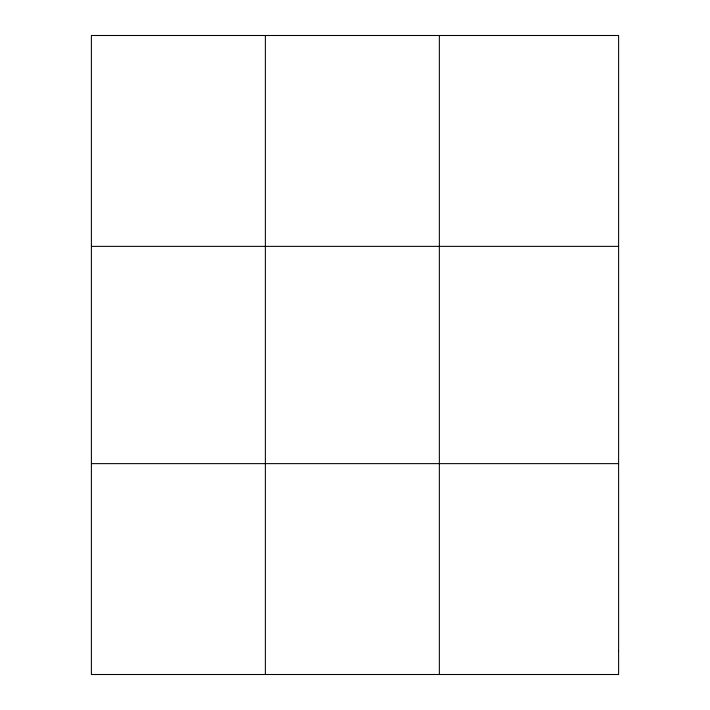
<?xml version="1.0" encoding="UTF-8"?>
<svg xmlns="http://www.w3.org/2000/svg" width="710" height="710" viewBox="0 0 710 710"><rect width="100%" height="100%" fill="white"/><g stroke="black" fill="none" stroke-linecap="round" stroke-linejoin="round"><path stroke-width="1.06" d="M265.371 674.5L265.371 35.5M439.357 674.5L439.357 35.5M91.395 246.37L618.605 246.37M91.395 463.63L618.605 463.63M618.605 651.07L618.605 674.5L91.395 674.5L91.395 35.5L618.605 35.5L618.605 651.07"/></g></svg>
